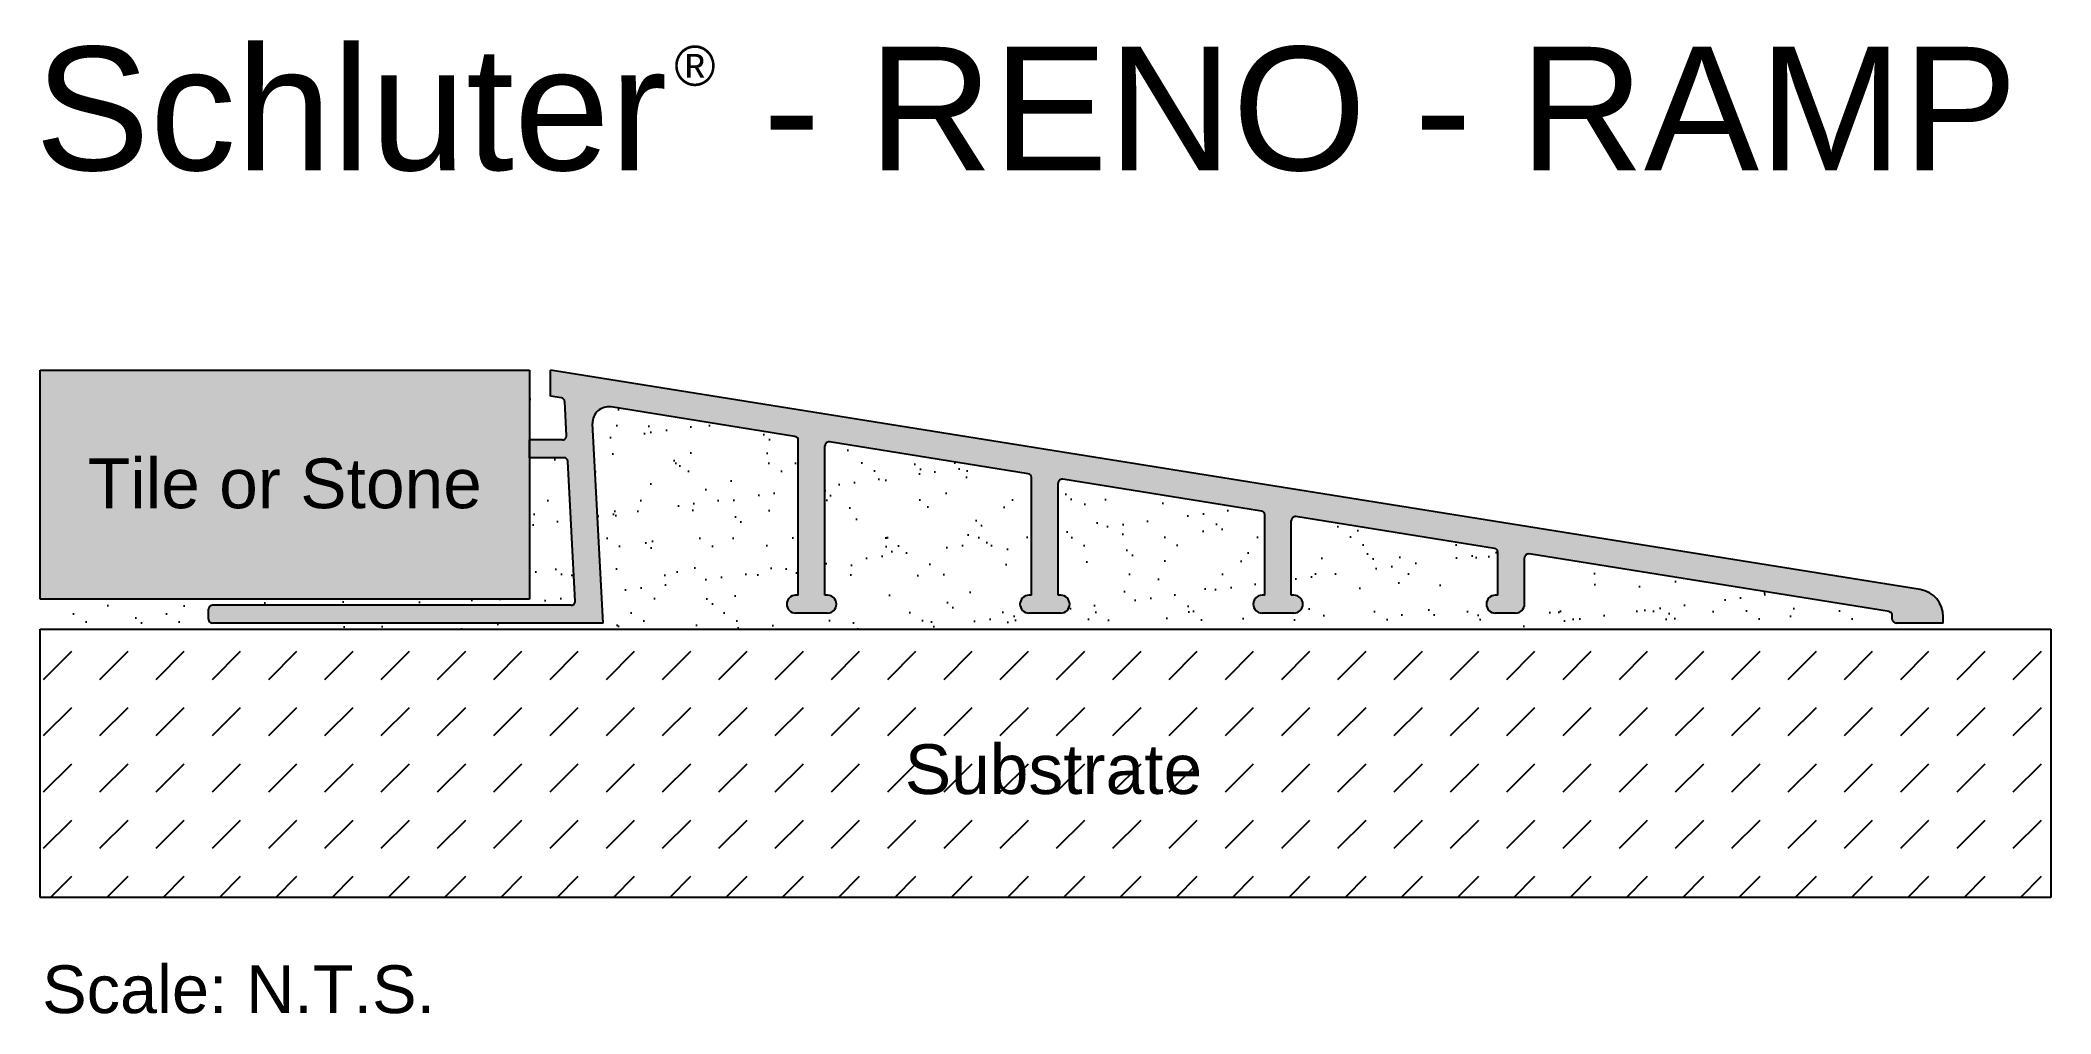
# Model space of a CAD drawing. Extents: x 12.44 to 17.49, y -0.98 to 1.47.
import ezdxf

# ---------------------------------------------------------------- set-up
doc = ezdxf.new("R2010")
doc.units = 0
doc.header["$MEASUREMENT"] = 0
for name, color, linetype in [('150_B90', 7, 'CONTINUOUS'), ('HATCH', 7, 'CONTINUOUS'), ('INSTALLED', 7, 'CONTINUOUS'), ('TEXT', 7, 'CONTINUOUS')]:
    doc.layers.add(name, color=color, linetype=linetype)
doc.styles.add('STYLE1', font='ARIAL.TTF')

msp = doc.modelspace()

# ---------------------------------------------------------------- hatches: boundary and pattern name
at = {"layer": 'HATCH', "linetype": 'Continuous'}
for color, points in [(254, [(13.6665, 0.0605), (13.6665, 0.6354), (12.4366, 0.6354), (12.4366, 0.0605)]), (7, [(13.8249, 0.5015, -0.477511), (13.8714, 0.5432), (14.3333, 0.4692, -0.368424), (14.3416, 0.4595), (14.3416, 0.0701), (14.335, 0.0701, 1), (14.335, 0.0252), (14.4152, 0.0252, 1), (14.4152, 0.0701), (14.4086, 0.0701), (14.4086, 0.4456, -0.461535), (14.42, 0.4554), (14.9194, 0.3754, -0.368424), (14.9277, 0.3656), (14.9277, 0.0701), (14.9211, 0.0701, 1), (14.9211, 0.0252), (15.0012, 0.0252, 1), (15.0012, 0.0701), (14.9946, 0.0701), (14.9946, 0.3518, -0.461535), (15.006, 0.3615), (15.5054, 0.2815, -0.368424), (15.5137, 0.2718), (15.5137, 0.0701), (15.5071, 0.0701, 1), (15.5071, 0.0252), (15.5872, 0.0252, 1), (15.5872, 0.0701), (15.5806, 0.0701), (15.5806, 0.2579, -0.461535), (15.592, 0.2676), (16.0914, 0.1876, -0.368424), (16.0997, 0.1779), (16.0997, 0.0701), (16.0931, 0.0701, 1), (16.0931, 0.0252), (16.1442, 0.0252, 0.414214), (16.1666, 0.0476), (16.1666, 0.164, -0.461535), (16.178, 0.1738), (17.0826, 0.0289, -0.368424), (17.0908, 0.0192), (17.0908, 0.0098, 0.414214), (17.1007, 0), (17.2189, 0), (17.2189, 0.0161, 0.368424), (17.1609, 0.0841), (13.7189, 0.6354), (13.7189, 0.5708), (13.7463, 0.5664, -0.353628), (13.7546, 0.5572), (13.7591, 0.471, -0.429634), (13.7493, 0.4606), (13.6665, 0.4606), (13.6665, 0.4157), (13.7526, 0.4157, -0.39896), (13.7625, 0.4064), (13.7809, 0.0552, -0.429634), (13.771, 0.0449), (12.8693, 0.0449, 0.414214), (12.8594, 0.035), (12.8594, 0.0098, 0.414214), (12.8693, 0), (13.8512, 0)])]:
    msp.add_hatch(color=color, dxfattribs=at).paths.add_polyline_path(points)
h = msp.add_hatch(dxfattribs=at)
h.set_pattern_fill('AR-SAND', scale=0.075, style=0)
h.paths.add_polyline_path([(12.8594, 0.035, -0.414214), (12.8693, 0.0449), (13.771, 0.0449, 0.429634), (13.7809, 0.0552), (13.7625, 0.4064, 0.39896), (13.7526, 0.4157), (13.6665, 0.4157), (13.6665, 0.0605), (12.4366, 0.0605), (12.4366, -0.0156), (17.2189, -0.0156), (17.2189, 0), (17.1007, 0, -0.414214), (17.0908, 0.0098), (17.0908, 0.0192, 0.368424), (17.0826, 0.0289), (16.178, 0.1738, 0.461535), (16.1666, 0.164), (16.1666, 0.0476, -0.414214), (16.1442, 0.0252), (16.0931, 0.0252, -1), (16.0931, 0.0701), (16.0997, 0.0701), (16.0997, 0.1779, 0.368424), (16.0914, 0.1876), (15.592, 0.2676, 0.461535), (15.5806, 0.2579), (15.5806, 0.0701), (15.5872, 0.0701, -1), (15.5872, 0.0252), (15.5071, 0.0252, -1), (15.5071, 0.0701), (15.5137, 0.0701), (15.5137, 0.2718, 0.368424), (15.5054, 0.2815), (15.006, 0.3615, 0.461535), (14.9946, 0.3518), (14.9946, 0.0701), (15.0012, 0.0701, -1), (15.0012, 0.0252), (14.9211, 0.0252, -1), (14.9211, 0.0701), (14.9277, 0.0701), (14.9277, 0.3656, 0.368424), (14.9194, 0.3754), (14.42, 0.4554, 0.461535), (14.4086, 0.4456), (14.4086, 0.0701), (14.4152, 0.0701, -1), (14.4152, 0.0252), (14.335, 0.0252, -1), (14.335, 0.0701), (14.3416, 0.0701), (14.3416, 0.4595, 0.368424), (14.3333, 0.4692), (13.8714, 0.5432, 0.477511), (13.8249, 0.5015), (13.8512, 0), (12.8693, 0, -0.414214), (12.8594, 0.0098)])
h.paths.add_polyline_path([(13.7546, 0.5572, 0.353628), (13.7463, 0.5664), (13.7189, 0.5708), (13.7189, 0.6354), (13.6665, 0.6354), (13.6665, 0.4606), (13.7493, 0.4606, 0.429634), (13.7591, 0.471)])
h = msp.add_hatch(dxfattribs=at)
h.set_pattern_fill('DASH', scale=0.8, angle=45, style=0)
h.paths.add_polyline_path([(12.4366, -0.0156), (12.4366, -0.6893), (17.4891, -0.6893), (17.4891, -0.0156)])
h.paths.add_polyline_path([(14.577, -0.4639), (15.389, -0.4639), (15.389, -0.27), (14.577, -0.27)], flags=24)

# ---------------------------------------------------------------- linework, layer by layer
at = {"layer": '150_B90', "color": 7, "linetype": 'Continuous'}
for p, q in [((17.1609, 0.0841), (13.7189, 0.6354)), ((13.7189, 0.5708), (13.7189, 0.6354)), ((13.7463, 0.5664), (13.7189, 0.5708)), ((13.7591, 0.471), (13.7546, 0.5572)), ((14.3333, 0.4692), (13.8714, 0.5432)), ((13.6665, 0.4157), (13.6665, 0.4606)), ((13.7493, 0.4606), (13.6665, 0.4606)), ((13.8512, 0), (13.8249, 0.5015)), ((14.3416, 0.0701), (14.3416, 0.4595)), ((14.9194, 0.3754), (14.42, 0.4554)), ((13.7526, 0.4157), (13.6665, 0.4157)), ((13.7809, 0.0552), (13.7625, 0.4064)), ((14.4086, 0.0701), (14.4086, 0.4456)), ((14.9277, 0.0701), (14.9277, 0.3656)), ((15.5054, 0.2815), (15.006, 0.3615)), ((14.9946, 0.0701), (14.9946, 0.3518)), ((15.5137, 0.0701), (15.5137, 0.2718)), ((15.5806, 0.0701), (15.5806, 0.2579)), ((16.0914, 0.1876), (15.592, 0.2676)), ((16.0997, 0.0701), (16.0997, 0.1779)), ((16.1666, 0.0476), (16.1666, 0.164)), ((17.0826, 0.0289), (16.178, 0.1738)), ((14.3416, 0.0701), (14.335, 0.0701)), ((14.4152, 0.0701), (14.4086, 0.0701)), ((14.9277, 0.0701), (14.9211, 0.0701)), ((15.0012, 0.0701), (14.9946, 0.0701)), ((15.5137, 0.0701), (15.5071, 0.0701)), ((15.5872, 0.0701), (15.5806, 0.0701)), ((16.0997, 0.0701), (16.0931, 0.0701)), ((12.8594, 0.0098), (12.8594, 0.035)), ((13.771, 0.0449), (12.8693, 0.0449)), ((13.8512, 0), (12.8693, 0)), ((14.4152, 0.0252), (14.335, 0.0252)), ((15.0012, 0.0252), (14.9211, 0.0252)), ((15.5872, 0.0252), (15.5071, 0.0252)), ((16.1442, 0.0252), (16.0931, 0.0252)), ((17.0908, 0.0098), (17.0908, 0.0192)), ((17.2189, 0), (17.1007, 0)), ((17.2189, 0), (17.2189, 0.0161))]:
    msp.add_line(p, q, dxfattribs=at)
for centre, radius, start, end in [((13.7447, 0.5567), 0.00984, 3, 80.9), ((13.865, 0.5036), 0.0402, 80.9, 183), ((13.7493, 0.4705), 0.00984, 270, 3), ((14.3318, 0.4595), 0.00984, 0, 80.9), ((14.4184, 0.4456), 0.00984, 80.9, 180), ((13.7526, 0.4059), 0.00984, 3, 90), ((14.9178, 0.3656), 0.00984, 0, 80.9), ((15.0044, 0.3518), 0.00984, 80.9, 180), ((15.5038, 0.2718), 0.00984, 0, 80.9), ((15.5905, 0.2579), 0.00984, 80.9, 180), ((16.0899, 0.1779), 0.00984, 0, 80.9), ((16.1765, 0.164), 0.00984, 80.9, 180), ((13.771, 0.0547), 0.00984, 270, 3), ((14.335, 0.0476), 0.0224, 90, 270), ((14.4152, 0.0476), 0.0224, 270, 90), ((14.9211, 0.0476), 0.0224, 90, 270), ((15.0012, 0.0476), 0.0224, 270, 90), ((15.5071, 0.0476), 0.0224, 90, 270), ((15.5872, 0.0476), 0.0224, 270, 90), ((16.0931, 0.0476), 0.0224, 90, 270), ((17.15, 0.0161), 0.0689, 0, 80.9), ((12.8693, 0.035), 0.00984, 90, 180), ((12.8693, 0.0098), 0.00984, 180, 270), ((16.1442, 0.0476), 0.0224, 270, 0), ((17.081, 0.0192), 0.00984, 0, 80.9), ((17.1007, 0.0098), 0.00984, 180, 270)]:
    msp.add_arc(centre, radius, start, end, dxfattribs=at)
at = {"layer": 'INSTALLED', "color": 1, "linetype": 'Continuous'}
for p, q in [((12.4366, 0.6354), (13.6665, 0.6354)), ((12.4366, 0.0605), (12.4366, 0.6354)), ((13.6665, 0.6354), (13.6665, 0.0605)), ((13.6665, 0.0605), (12.4366, 0.0605)), ((12.4366, -0.0156), (17.4891, -0.0156)), ((12.4366, -0.0156), (17.4891, -0.0156)), ((12.4366, -0.6893), (12.4366, -0.0156)), ((17.4891, -0.0156), (17.4891, -0.6893)), ((17.4891, -0.6893), (12.4366, -0.6893))]:
    msp.add_line(p, q, dxfattribs=at)

# ---------------------------------------------------------------- texts
at = {"layer": 'INSTALLED', "color": 7, "linetype": 'Continuous', "insert": (12.4416, -0.8602), "char_height": 0.12, "width": 4.389134, "attachment_point": 1, "style": 'STYLE1'}
msp.add_mtext('{\\fArial|b0|i0|c0|p32;Scale: N.T.S.}', dxfattribs=at)
at = {"layer": 'TEXT', "color": 7, "linetype": 'Continuous', "style": 'STYLE1'}
for s, height, p in [('Schluter  - RENO - RAMP', 0.310121, (12.4232, 1.1384)), ('®', 0.1006, (14.0301, 1.3505)), ('Tile or Stone', 0.125, (12.5565, 0.2888)), ('Substrate', 0.125, (14.6093, -0.4295))]:
    msp.add_text(s, height=height, dxfattribs=at).set_placement(p)

doc.saveas('drawing.dxf')
